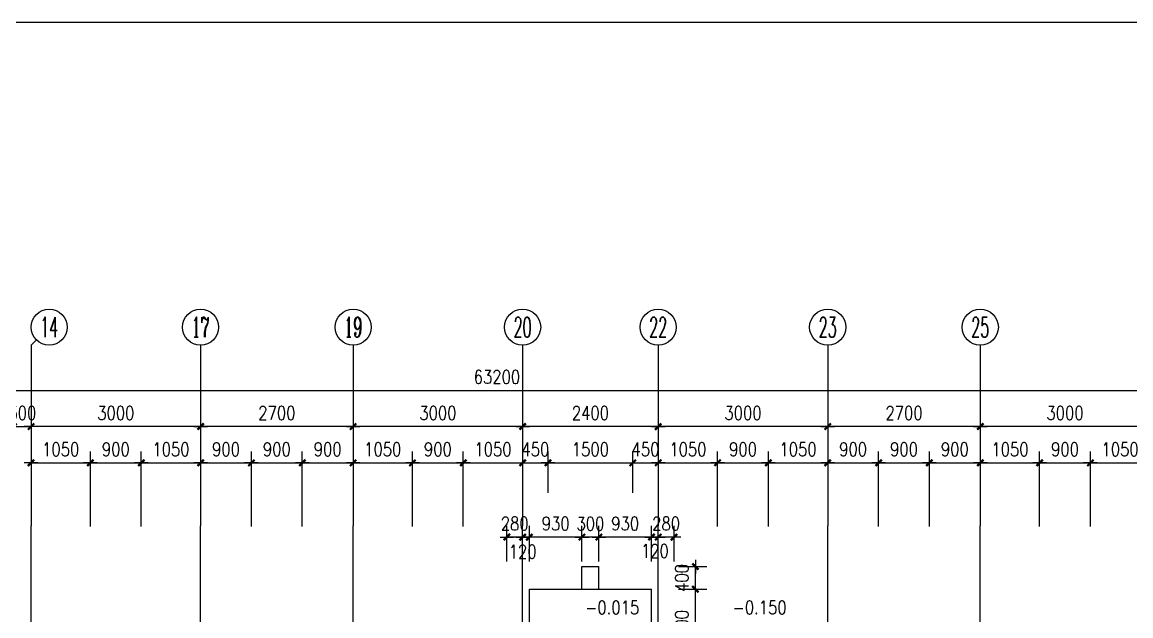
# Model space of a CAD drawing. Header units: millimetres. Extents: x -961 to 83139, y -328 to 41672.
# Drawn here: x 31585 to 51208, y 31161 to 41672 of the extents above; entities that cross this region are included whole.
import ezdxf
from ezdxf.enums import TextEntityAlignment as Align

# ---------------------------------------------------------------- set-up
doc = ezdxf.new("R2010")
doc.units = ezdxf.units.MM
doc.linetypes.add('CONTINOUS', pattern=[0])
doc.linetypes.add('DOTE', pattern=[2.42, 2, -0.2, 0.02, -0.2])
for name, color, linetype in [('AXIS', 3, 'Continuous'), ('AXIS_TEXT', 7, 'Continuous'), ('DOTE', 1, 'DOTE'), ('PUB_DIM', 3, 'Continuous'), ('WINDOW', 4, 'Continuous'), ('看线', 130, 'CONTINOUS')]:
    doc.layers.add(name, color=color, linetype=linetype)
doc.styles.add('COMPLEX', font='COMPLEX')
doc.styles.add('DIM_FONT', font='SIMPLEX.shx', dxfattribs={"width": 0.8})
doc.dimstyles.new('AXIS80', dxfattribs={"dimscale": 0.8, "dimtxt": 300, "dimasz": 1, "dimexe": 250, "dimexo": 300, "dimgap": 150, "dimtad": 1, "dimdec": 0, "dimzin": 0, "dimdsep": 46, "dimtxsty": 'DIM_FONT', "dimblk": '_DIMX', "dimcen": 0.09, "dimse1": 1, "dimse2": 1, "dimclrt": 7, "dimadec": 0, "dimazin": 0, "dimtfac": 1, "dimtdec": 0, "dimtix": 1, "dimtmove": 2, "dimatfit": 3, "dimldrblk": '_DIMX', "dimfxl": 1, "dimtolj": 1, "dimtzin": 0, "dimarcsym": 0})
doc.dimstyles.new('DIMA80', dxfattribs={"dimscale": 0.8, "dimtxt": 300, "dimasz": 1, "dimexe": 250, "dimexo": 300, "dimgap": 150, "dimtad": 1, "dimdec": 0, "dimzin": 0, "dimdsep": 46, "dimtxsty": 'DIM_FONT', "dimblk": '_DIMX', "dimcen": 0.09, "dimse1": 1, "dimclrt": 7, "dimadec": 0, "dimazin": 0, "dimtfac": 1, "dimtdec": 0, "dimtix": 1, "dimtmove": 2, "dimatfit": 3, "dimldrblk": '_DIMX', "dimfxl": 1, "dimtolj": 1, "dimtzin": 0, "dimarcsym": 0})
doc.dimstyles.new('DIMB80', dxfattribs={"dimscale": 0.8, "dimtxt": 300, "dimasz": 1, "dimexe": 250, "dimexo": 300, "dimgap": 150, "dimtad": 1, "dimdec": 0, "dimzin": 0, "dimdsep": 46, "dimtxsty": 'DIM_FONT', "dimblk": '_DIMX', "dimcen": 0.09, "dimse2": 1, "dimclrt": 7, "dimadec": 0, "dimazin": 0, "dimtfac": 1, "dimtdec": 0, "dimtix": 1, "dimtmove": 2, "dimatfit": 3, "dimldrblk": '_DIMX', "dimfxl": 1, "dimtolj": 1, "dimtzin": 0, "dimarcsym": 0})
doc.dimstyles.new('DIMN80', dxfattribs={"dimscale": 0.8, "dimtxt": 300, "dimasz": 1, "dimexe": 250, "dimexo": 300, "dimgap": 150, "dimtad": 1, "dimdec": 0, "dimzin": 0, "dimdsep": 46, "dimtxsty": 'DIM_FONT', "dimblk": '_DIMX', "dimcen": 0.09, "dimclrt": 7, "dimadec": 0, "dimazin": 0, "dimtfac": 1, "dimtdec": 0, "dimtix": 1, "dimtmove": 2, "dimatfit": 3, "dimldrblk": '_DIMX', "dimfxl": 1, "dimtolj": 1, "dimtzin": 0, "dimarcsym": 0})

# ---------------------------------------------------------------- blocks, each defined once
blk = doc.blocks.new('_DIMX')
blk.add_line((-150, 0), (150, 0))
at = {"const_width": 50}
blk.add_lwpolyline([(-70, -70), (70, 70)], dxfattribs=at)
blk = doc.blocks.new('*D525')
at = {"layer": 'Defpoints', "color": 0}
for p in [(32793, 33870), (31743, 32501), (32793, 32501)]:
    blk.add_point(p, dxfattribs=at)
at = {"layer": 'PUB_DIM', "color": 0, "lineweight": -2}
for p, q in [((32793, 32741), (32793, 34070)), ((31743, 33870), (32792, 33870))]:
    blk.add_line(p, q, dxfattribs=at)
at = {"layer": 'PUB_DIM', "color": 0, "lineweight": -2, "xscale": 0.8, "yscale": 0.8, "zscale": 0.8, "rotation": 180}
blk.add_blockref('_DIMX', (31743, 33870), dxfattribs=at)
at = {"layer": 'PUB_DIM', "color": 0, "lineweight": -2, "xscale": 0.8, "yscale": 0.8, "zscale": 0.8}
blk.add_blockref('_DIMX', (32793, 33870), dxfattribs=at)
at = {"layer": 'PUB_DIM', "color": 7, "insert": (32268, 34110), "char_height": 240, "attachment_point": 5, "style": 'DIM_FONT'}
blk.add_mtext('\\A1;1050', dxfattribs=at)
blk = doc.blocks.new('*D526')
at = {"layer": 'AXIS', "color": 0, "lineweight": -2}
blk.add_line((34742, 34512), (31743, 34512), dxfattribs=at)
at = {"layer": 'Defpoints', "color": 0}
for p in [(31743, 34512), (31743, 32752), (34743, 32752)]:
    blk.add_point(p, dxfattribs=at)
at = {"layer": 'AXIS', "color": 0, "lineweight": -2, "xscale": 0.8, "yscale": 0.8, "zscale": 0.8, "rotation": 180}
blk.add_blockref('_DIMX', (31743, 34512), dxfattribs=at)
at = {"layer": 'AXIS', "color": 0, "lineweight": -2, "xscale": 0.8, "yscale": 0.8, "zscale": 0.8}
blk.add_blockref('_DIMX', (34743, 34512), dxfattribs=at)
at = {"layer": 'AXIS', "color": 7, "insert": (33243, 34752), "char_height": 240, "attachment_point": 5, "style": 'DIM_FONT'}
blk.add_mtext('\\A1;3000', dxfattribs=at)
blk = doc.blocks.new('*D527')
at = {"layer": 'Defpoints', "color": 0}
for p in [(71593, 35152), (8383, 33230), (71593, 33230)]:
    blk.add_point(p, dxfattribs=at)
at = {"layer": 'PUB_DIM', "color": 0, "lineweight": -2}
for p, q in [((8383, 33470), (8383, 35352)), ((71593, 33470), (71593, 35352)), ((8383, 35152), (71592, 35152))]:
    blk.add_line(p, q, dxfattribs=at)
at = {"layer": 'PUB_DIM', "color": 0, "lineweight": -2, "xscale": 0.8, "yscale": 0.8, "zscale": 0.8, "rotation": 180}
blk.add_blockref('_DIMX', (8383, 35152), dxfattribs=at)
at = {"layer": 'PUB_DIM', "color": 0, "lineweight": -2, "xscale": 0.8, "yscale": 0.8, "zscale": 0.8}
blk.add_blockref('_DIMX', (71593, 35152), dxfattribs=at)
at = {"layer": 'PUB_DIM', "color": 7, "insert": (39988, 35392), "char_height": 240, "attachment_point": 5, "style": 'DIM_FONT'}
blk.add_mtext('\\A1;63200', dxfattribs=at)
blk = doc.blocks.new('*D528')
at = {"layer": 'Defpoints', "color": 0}
for p in [(31743, 34512), (31433, 32313), (31743, 32313)]:
    blk.add_point(p, dxfattribs=at)
at = {"layer": 'PUB_DIM', "color": 0, "lineweight": -2}
for p, q in [((31432, 34512), (31431, 34512)), ((31433, 34512), (31743, 34512)), ((31743, 34512), (31744, 34512))]:
    blk.add_line(p, q, dxfattribs=at)
at = {"layer": 'PUB_DIM', "color": 0, "lineweight": -2, "xscale": 0.8, "yscale": 0.8, "zscale": 0.8}
blk.add_blockref('_DIMX', (31433, 34512), dxfattribs=at)
at = {"layer": 'PUB_DIM', "color": 0, "lineweight": -2, "xscale": 0.8, "yscale": 0.8, "zscale": 0.8, "rotation": 180}
blk.add_blockref('_DIMX', (31743, 34512), dxfattribs=at)
at = {"layer": 'PUB_DIM', "color": 7, "insert": (31588, 34752), "char_height": 240, "attachment_point": 5, "style": 'DIM_FONT'}
blk.add_mtext('\\A1;300', dxfattribs=at)
blk = doc.blocks.new('*D573')
at = {"layer": 'AXIS', "color": 0, "lineweight": -2}
blk.add_line((45842, 34512), (42843, 34512), dxfattribs=at)
at = {"layer": 'Defpoints', "color": 0}
for p in [(42843, 34512), (42843, 32752), (45843, 32752)]:
    blk.add_point(p, dxfattribs=at)
at = {"layer": 'AXIS', "color": 0, "lineweight": -2, "xscale": 0.8, "yscale": 0.8, "zscale": 0.8, "rotation": 180}
blk.add_blockref('_DIMX', (42843, 34512), dxfattribs=at)
at = {"layer": 'AXIS', "color": 0, "lineweight": -2, "xscale": 0.8, "yscale": 0.8, "zscale": 0.8}
blk.add_blockref('_DIMX', (45843, 34512), dxfattribs=at)
at = {"layer": 'AXIS', "color": 7, "insert": (44343, 34752), "char_height": 240, "attachment_point": 5, "style": 'DIM_FONT'}
blk.add_mtext('\\A1;3000', dxfattribs=at)
blk = doc.blocks.new('*D574')
at = {"layer": 'Defpoints', "color": 0}
for p in [(43893, 33870), (42843, 32501), (43893, 32501)]:
    blk.add_point(p, dxfattribs=at)
at = {"layer": 'PUB_DIM', "color": 0, "lineweight": -2}
for p, q in [((43893, 32741), (43893, 34070)), ((42843, 33870), (43892, 33870))]:
    blk.add_line(p, q, dxfattribs=at)
at = {"layer": 'PUB_DIM', "color": 0, "lineweight": -2, "xscale": 0.8, "yscale": 0.8, "zscale": 0.8, "rotation": 180}
blk.add_blockref('_DIMX', (42843, 33870), dxfattribs=at)
at = {"layer": 'PUB_DIM', "color": 0, "lineweight": -2, "xscale": 0.8, "yscale": 0.8, "zscale": 0.8}
blk.add_blockref('_DIMX', (43893, 33870), dxfattribs=at)
at = {"layer": 'PUB_DIM', "color": 7, "insert": (43368, 34110), "char_height": 240, "attachment_point": 5, "style": 'DIM_FONT'}
blk.add_mtext('\\A1;1050', dxfattribs=at)
blk = doc.blocks.new('*D575')
at = {"layer": 'AXIS', "color": 0, "lineweight": -2}
blk.add_line((40442, 34512), (37443, 34512), dxfattribs=at)
at = {"layer": 'Defpoints', "color": 0}
for p in [(37443, 34512), (37443, 32752), (40443, 32752)]:
    blk.add_point(p, dxfattribs=at)
at = {"layer": 'AXIS', "color": 0, "lineweight": -2, "xscale": 0.8, "yscale": 0.8, "zscale": 0.8, "rotation": 180}
blk.add_blockref('_DIMX', (37443, 34512), dxfattribs=at)
at = {"layer": 'AXIS', "color": 0, "lineweight": -2, "xscale": 0.8, "yscale": 0.8, "zscale": 0.8}
blk.add_blockref('_DIMX', (40443, 34512), dxfattribs=at)
at = {"layer": 'AXIS', "color": 7, "insert": (38943, 34752), "char_height": 240, "attachment_point": 5, "style": 'DIM_FONT'}
blk.add_mtext('\\A1;3000', dxfattribs=at)
blk = doc.blocks.new('_AXISO')
blk.add_circle((0, 0), 0.5)
at = {"layer": 'AXIS_TEXT', "style": 'COMPLEX', "width": 1.041667}
blk.add_attdef('A', text='', height=0.56, dxfattribs=at).set_placement((-0.25, -0.28), (0.25, -0.28), align=Align.FIT)
blk = doc.blocks.new('*D576')
at = {"layer": 'Defpoints', "color": 0}
for p in [(38493, 33870), (37443, 32501), (38493, 32501)]:
    blk.add_point(p, dxfattribs=at)
at = {"layer": 'PUB_DIM', "color": 0, "lineweight": -2}
for p, q in [((38493, 32741), (38493, 34070)), ((37443, 33870), (38492, 33870))]:
    blk.add_line(p, q, dxfattribs=at)
at = {"layer": 'PUB_DIM', "color": 0, "lineweight": -2, "xscale": 0.8, "yscale": 0.8, "zscale": 0.8, "rotation": 180}
blk.add_blockref('_DIMX', (37443, 33870), dxfattribs=at)
at = {"layer": 'PUB_DIM', "color": 0, "lineweight": -2, "xscale": 0.8, "yscale": 0.8, "zscale": 0.8}
blk.add_blockref('_DIMX', (38493, 33870), dxfattribs=at)
at = {"layer": 'PUB_DIM', "color": 7, "insert": (37968, 34110), "char_height": 240, "attachment_point": 5, "style": 'DIM_FONT'}
blk.add_mtext('\\A1;1050', dxfattribs=at)
blk = doc.blocks.new('*D577')
at = {"layer": 'AXIS', "color": 0, "lineweight": -2}
blk.add_line((37442, 34512), (34743, 34512), dxfattribs=at)
at = {"layer": 'Defpoints', "color": 0}
for p in [(34743, 34512), (34743, 32752), (37443, 32752)]:
    blk.add_point(p, dxfattribs=at)
at = {"layer": 'AXIS', "color": 0, "lineweight": -2, "xscale": 0.8, "yscale": 0.8, "zscale": 0.8, "rotation": 180}
blk.add_blockref('_DIMX', (34743, 34512), dxfattribs=at)
at = {"layer": 'AXIS', "color": 0, "lineweight": -2, "xscale": 0.8, "yscale": 0.8, "zscale": 0.8}
blk.add_blockref('_DIMX', (37443, 34512), dxfattribs=at)
at = {"layer": 'AXIS', "color": 7, "insert": (36093, 34752), "char_height": 240, "attachment_point": 5, "style": 'DIM_FONT'}
blk.add_mtext('\\A1;2700', dxfattribs=at)
blk = doc.blocks.new('_AXISO2')
blk.add_line((0.354, 0.146), (0.5, 0))
blk.add_circle((0, 0.5), 0.5)
at = {"layer": 'AXIS_TEXT', "style": 'COMPLEX', "width": 1.041667}
blk.add_attdef('A', text='', height=0.56, dxfattribs=at).set_placement((-0.25, 0.22), (0.25, 0.22), align=Align.FIT)
blk = doc.blocks.new('*D578')
at = {"layer": 'Defpoints', "color": 0}
for p in [(37443, 33870), (36543, 32501), (37443, 32501)]:
    blk.add_point(p, dxfattribs=at)
at = {"layer": 'PUB_DIM', "color": 0, "lineweight": -2}
for p, q in [((36543, 32741), (36543, 34070)), ((36543, 33870), (37442, 33870))]:
    blk.add_line(p, q, dxfattribs=at)
at = {"layer": 'PUB_DIM', "color": 0, "lineweight": -2, "xscale": 0.8, "yscale": 0.8, "zscale": 0.8, "rotation": 180}
blk.add_blockref('_DIMX', (36543, 33870), dxfattribs=at)
at = {"layer": 'PUB_DIM', "color": 0, "lineweight": -2, "xscale": 0.8, "yscale": 0.8, "zscale": 0.8}
blk.add_blockref('_DIMX', (37443, 33870), dxfattribs=at)
at = {"layer": 'PUB_DIM', "color": 7, "insert": (36993, 34110), "char_height": 240, "attachment_point": 5, "style": 'DIM_FONT'}
blk.add_mtext('\\A1;900', dxfattribs=at)
blk = doc.blocks.new('*D579')
at = {"layer": 'Defpoints', "color": 0}
for p in [(35643, 33870), (34743, 32501), (35643, 32501)]:
    blk.add_point(p, dxfattribs=at)
at = {"layer": 'PUB_DIM', "color": 0, "lineweight": -2}
for p, q in [((35643, 32741), (35643, 34070)), ((34743, 33870), (35642, 33870))]:
    blk.add_line(p, q, dxfattribs=at)
at = {"layer": 'PUB_DIM', "color": 0, "lineweight": -2, "xscale": 0.8, "yscale": 0.8, "zscale": 0.8, "rotation": 180}
blk.add_blockref('_DIMX', (34743, 33870), dxfattribs=at)
at = {"layer": 'PUB_DIM', "color": 0, "lineweight": -2, "xscale": 0.8, "yscale": 0.8, "zscale": 0.8}
blk.add_blockref('_DIMX', (35643, 33870), dxfattribs=at)
at = {"layer": 'PUB_DIM', "color": 7, "insert": (35193, 34110), "char_height": 240, "attachment_point": 5, "style": 'DIM_FONT'}
blk.add_mtext('\\A1;900', dxfattribs=at)
blk = doc.blocks.new('*D580')
at = {"layer": 'Defpoints', "color": 0}
for p in [(36543, 33870), (35643, 32501), (36543, 32501)]:
    blk.add_point(p, dxfattribs=at)
at = {"layer": 'PUB_DIM', "color": 0, "lineweight": -2}
for p, q in [((35643, 32741), (35643, 34070)), ((36543, 32741), (36543, 34070)), ((35643, 33870), (36542, 33870))]:
    blk.add_line(p, q, dxfattribs=at)
at = {"layer": 'PUB_DIM', "color": 0, "lineweight": -2, "xscale": 0.8, "yscale": 0.8, "zscale": 0.8, "rotation": 180}
blk.add_blockref('_DIMX', (35643, 33870), dxfattribs=at)
at = {"layer": 'PUB_DIM', "color": 0, "lineweight": -2, "xscale": 0.8, "yscale": 0.8, "zscale": 0.8}
blk.add_blockref('_DIMX', (36543, 33870), dxfattribs=at)
at = {"layer": 'PUB_DIM', "color": 7, "insert": (36093, 34110), "char_height": 240, "attachment_point": 5, "style": 'DIM_FONT'}
blk.add_mtext('\\A1;900', dxfattribs=at)
blk = doc.blocks.new('*D581')
at = {"layer": 'Defpoints', "color": 0}
for p in [(33693, 33870), (32793, 32501), (33693, 32501)]:
    blk.add_point(p, dxfattribs=at)
at = {"layer": 'PUB_DIM', "color": 0, "lineweight": -2}
for p, q in [((32793, 32741), (32793, 34070)), ((33693, 32741), (33693, 34070)), ((32793, 33870), (33692, 33870))]:
    blk.add_line(p, q, dxfattribs=at)
at = {"layer": 'PUB_DIM', "color": 0, "lineweight": -2, "xscale": 0.8, "yscale": 0.8, "zscale": 0.8, "rotation": 180}
blk.add_blockref('_DIMX', (32793, 33870), dxfattribs=at)
at = {"layer": 'PUB_DIM', "color": 0, "lineweight": -2, "xscale": 0.8, "yscale": 0.8, "zscale": 0.8}
blk.add_blockref('_DIMX', (33693, 33870), dxfattribs=at)
at = {"layer": 'PUB_DIM', "color": 7, "insert": (33243, 34110), "char_height": 240, "attachment_point": 5, "style": 'DIM_FONT'}
blk.add_mtext('\\A1;900', dxfattribs=at)
blk = doc.blocks.new('*D582')
at = {"layer": 'Defpoints', "color": 0}
for p in [(34743, 33870), (33693, 32501), (34743, 32501)]:
    blk.add_point(p, dxfattribs=at)
at = {"layer": 'PUB_DIM', "color": 0, "lineweight": -2}
for p, q in [((33693, 32741), (33693, 34070)), ((33693, 33870), (34742, 33870))]:
    blk.add_line(p, q, dxfattribs=at)
at = {"layer": 'PUB_DIM', "color": 0, "lineweight": -2, "xscale": 0.8, "yscale": 0.8, "zscale": 0.8, "rotation": 180}
blk.add_blockref('_DIMX', (33693, 33870), dxfattribs=at)
at = {"layer": 'PUB_DIM', "color": 0, "lineweight": -2, "xscale": 0.8, "yscale": 0.8, "zscale": 0.8}
blk.add_blockref('_DIMX', (34743, 33870), dxfattribs=at)
at = {"layer": 'PUB_DIM', "color": 7, "insert": (34218, 34110), "char_height": 240, "attachment_point": 5, "style": 'DIM_FONT'}
blk.add_mtext('\\A1;1050', dxfattribs=at)
blk = doc.blocks.new('*D583')
at = {"layer": 'Defpoints', "color": 0}
for p in [(42843, 33870), (42393, 33097), (42843, 33097)]:
    blk.add_point(p, dxfattribs=at)
at = {"layer": 'PUB_DIM', "color": 0, "lineweight": -2}
for p, q in [((42393, 33337), (42393, 34070)), ((42392, 33870), (42391, 33870)), ((42393, 33870), (42843, 33870)), ((42843, 33870), (42844, 33870))]:
    blk.add_line(p, q, dxfattribs=at)
at = {"layer": 'PUB_DIM', "color": 0, "lineweight": -2, "xscale": 0.8, "yscale": 0.8, "zscale": 0.8}
blk.add_blockref('_DIMX', (42393, 33870), dxfattribs=at)
at = {"layer": 'PUB_DIM', "color": 0, "lineweight": -2, "xscale": 0.8, "yscale": 0.8, "zscale": 0.8, "rotation": 180}
blk.add_blockref('_DIMX', (42843, 33870), dxfattribs=at)
at = {"layer": 'PUB_DIM', "color": 7, "insert": (42618, 34110), "char_height": 240, "attachment_point": 5, "style": 'DIM_FONT'}
blk.add_mtext('\\A1;450', dxfattribs=at)
blk = doc.blocks.new('*D584')
at = {"layer": 'Defpoints', "color": 0}
for p in [(42393, 33870), (40893, 33097), (42393, 33097)]:
    blk.add_point(p, dxfattribs=at)
at = {"layer": 'PUB_DIM', "color": 0, "lineweight": -2}
for p, q in [((40893, 33337), (40893, 34070)), ((42393, 33337), (42393, 34070)), ((40893, 33870), (42392, 33870))]:
    blk.add_line(p, q, dxfattribs=at)
at = {"layer": 'PUB_DIM', "color": 0, "lineweight": -2, "xscale": 0.8, "yscale": 0.8, "zscale": 0.8, "rotation": 180}
blk.add_blockref('_DIMX', (40893, 33870), dxfattribs=at)
at = {"layer": 'PUB_DIM', "color": 0, "lineweight": -2, "xscale": 0.8, "yscale": 0.8, "zscale": 0.8}
blk.add_blockref('_DIMX', (42393, 33870), dxfattribs=at)
at = {"layer": 'PUB_DIM', "color": 7, "insert": (41643, 34110), "char_height": 240, "attachment_point": 5, "style": 'DIM_FONT'}
blk.add_mtext('\\A1;1500', dxfattribs=at)
blk = doc.blocks.new('*D585')
at = {"layer": 'AXIS', "color": 0, "lineweight": -2}
blk.add_line((42842, 34512), (40443, 34512), dxfattribs=at)
at = {"layer": 'Defpoints', "color": 0}
for p in [(40443, 34512), (40443, 32752), (42843, 32752)]:
    blk.add_point(p, dxfattribs=at)
at = {"layer": 'AXIS', "color": 0, "lineweight": -2, "xscale": 0.8, "yscale": 0.8, "zscale": 0.8, "rotation": 180}
blk.add_blockref('_DIMX', (40443, 34512), dxfattribs=at)
at = {"layer": 'AXIS', "color": 0, "lineweight": -2, "xscale": 0.8, "yscale": 0.8, "zscale": 0.8}
blk.add_blockref('_DIMX', (42843, 34512), dxfattribs=at)
at = {"layer": 'AXIS', "color": 7, "insert": (41643, 34752), "char_height": 240, "attachment_point": 5, "style": 'DIM_FONT'}
blk.add_mtext('\\A1;2400', dxfattribs=at)
blk = doc.blocks.new('*D586')
at = {"layer": 'Defpoints', "color": 0}
for p in [(40893, 33870), (40443, 33097), (40893, 33097)]:
    blk.add_point(p, dxfattribs=at)
at = {"layer": 'PUB_DIM', "color": 0, "lineweight": -2}
for p, q in [((40893, 33337), (40893, 34070)), ((40442, 33870), (40441, 33870)), ((40443, 33870), (40893, 33870)), ((40893, 33870), (40894, 33870))]:
    blk.add_line(p, q, dxfattribs=at)
at = {"layer": 'PUB_DIM', "color": 0, "lineweight": -2, "xscale": 0.8, "yscale": 0.8, "zscale": 0.8}
blk.add_blockref('_DIMX', (40443, 33870), dxfattribs=at)
at = {"layer": 'PUB_DIM', "color": 0, "lineweight": -2, "xscale": 0.8, "yscale": 0.8, "zscale": 0.8, "rotation": 180}
blk.add_blockref('_DIMX', (40893, 33870), dxfattribs=at)
at = {"layer": 'PUB_DIM', "color": 7, "insert": (40668, 34110), "char_height": 240, "attachment_point": 5, "style": 'DIM_FONT'}
blk.add_mtext('\\A1;450', dxfattribs=at)
blk = doc.blocks.new('*D587')
at = {"layer": 'Defpoints', "color": 0}
for p in [(39393, 33870), (38493, 32501), (39393, 32501)]:
    blk.add_point(p, dxfattribs=at)
at = {"layer": 'PUB_DIM', "color": 0, "lineweight": -2}
for p, q in [((38493, 32741), (38493, 34070)), ((39393, 32741), (39393, 34070)), ((38493, 33870), (39392, 33870))]:
    blk.add_line(p, q, dxfattribs=at)
at = {"layer": 'PUB_DIM', "color": 0, "lineweight": -2, "xscale": 0.8, "yscale": 0.8, "zscale": 0.8, "rotation": 180}
blk.add_blockref('_DIMX', (38493, 33870), dxfattribs=at)
at = {"layer": 'PUB_DIM', "color": 0, "lineweight": -2, "xscale": 0.8, "yscale": 0.8, "zscale": 0.8}
blk.add_blockref('_DIMX', (39393, 33870), dxfattribs=at)
at = {"layer": 'PUB_DIM', "color": 7, "insert": (38943, 34110), "char_height": 240, "attachment_point": 5, "style": 'DIM_FONT'}
blk.add_mtext('\\A1;900', dxfattribs=at)
blk = doc.blocks.new('*D588')
at = {"layer": 'Defpoints', "color": 0}
for p in [(40443, 33870), (39393, 32501), (40443, 32501)]:
    blk.add_point(p, dxfattribs=at)
at = {"layer": 'PUB_DIM', "color": 0, "lineweight": -2}
for p, q in [((39393, 32741), (39393, 34070)), ((39393, 33870), (40442, 33870))]:
    blk.add_line(p, q, dxfattribs=at)
at = {"layer": 'PUB_DIM', "color": 0, "lineweight": -2, "xscale": 0.8, "yscale": 0.8, "zscale": 0.8, "rotation": 180}
blk.add_blockref('_DIMX', (39393, 33870), dxfattribs=at)
at = {"layer": 'PUB_DIM', "color": 0, "lineweight": -2, "xscale": 0.8, "yscale": 0.8, "zscale": 0.8}
blk.add_blockref('_DIMX', (40443, 33870), dxfattribs=at)
at = {"layer": 'PUB_DIM', "color": 7, "insert": (39918, 34110), "char_height": 240, "attachment_point": 5, "style": 'DIM_FONT'}
blk.add_mtext('\\A1;1050', dxfattribs=at)
blk = doc.blocks.new('*D589')
at = {"layer": 'AXIS', "color": 0, "lineweight": -2}
blk.add_line((51542, 34512), (48543, 34512), dxfattribs=at)
at = {"layer": 'Defpoints', "color": 0}
for p in [(48543, 34512), (48543, 32752), (51543, 32752)]:
    blk.add_point(p, dxfattribs=at)
at = {"layer": 'AXIS', "color": 0, "lineweight": -2, "xscale": 0.8, "yscale": 0.8, "zscale": 0.8, "rotation": 180}
blk.add_blockref('_DIMX', (48543, 34512), dxfattribs=at)
at = {"layer": 'AXIS', "color": 0, "lineweight": -2, "xscale": 0.8, "yscale": 0.8, "zscale": 0.8}
blk.add_blockref('_DIMX', (51543, 34512), dxfattribs=at)
at = {"layer": 'AXIS', "color": 7, "insert": (50043, 34752), "char_height": 240, "attachment_point": 5, "style": 'DIM_FONT'}
blk.add_mtext('\\A1;3000', dxfattribs=at)
blk = doc.blocks.new('*D590')
at = {"layer": 'Defpoints', "color": 0}
for p in [(50493, 33870), (49593, 32501), (50493, 32501)]:
    blk.add_point(p, dxfattribs=at)
at = {"layer": 'PUB_DIM', "color": 0, "lineweight": -2}
for p, q in [((49593, 32741), (49593, 34070)), ((50493, 32741), (50493, 34070)), ((49593, 33870), (50492, 33870))]:
    blk.add_line(p, q, dxfattribs=at)
at = {"layer": 'PUB_DIM', "color": 0, "lineweight": -2, "xscale": 0.8, "yscale": 0.8, "zscale": 0.8, "rotation": 180}
blk.add_blockref('_DIMX', (49593, 33870), dxfattribs=at)
at = {"layer": 'PUB_DIM', "color": 0, "lineweight": -2, "xscale": 0.8, "yscale": 0.8, "zscale": 0.8}
blk.add_blockref('_DIMX', (50493, 33870), dxfattribs=at)
at = {"layer": 'PUB_DIM', "color": 7, "insert": (50043, 34110), "char_height": 240, "attachment_point": 5, "style": 'DIM_FONT'}
blk.add_mtext('\\A1;900', dxfattribs=at)
blk = doc.blocks.new('*D591')
at = {"layer": 'Defpoints', "color": 0}
for p in [(49593, 33870), (48543, 32501), (49593, 32501)]:
    blk.add_point(p, dxfattribs=at)
at = {"layer": 'PUB_DIM', "color": 0, "lineweight": -2}
for p, q in [((49593, 32741), (49593, 34070)), ((48543, 33870), (49592, 33870))]:
    blk.add_line(p, q, dxfattribs=at)
at = {"layer": 'PUB_DIM', "color": 0, "lineweight": -2, "xscale": 0.8, "yscale": 0.8, "zscale": 0.8, "rotation": 180}
blk.add_blockref('_DIMX', (48543, 33870), dxfattribs=at)
at = {"layer": 'PUB_DIM', "color": 0, "lineweight": -2, "xscale": 0.8, "yscale": 0.8, "zscale": 0.8}
blk.add_blockref('_DIMX', (49593, 33870), dxfattribs=at)
at = {"layer": 'PUB_DIM', "color": 7, "insert": (49068, 34110), "char_height": 240, "attachment_point": 5, "style": 'DIM_FONT'}
blk.add_mtext('\\A1;1050', dxfattribs=at)
blk = doc.blocks.new('*D592')
at = {"layer": 'AXIS', "color": 0, "lineweight": -2}
blk.add_line((48542, 34512), (45843, 34512), dxfattribs=at)
at = {"layer": 'Defpoints', "color": 0}
for p in [(45843, 34512), (45843, 32752), (48543, 32752)]:
    blk.add_point(p, dxfattribs=at)
at = {"layer": 'AXIS', "color": 0, "lineweight": -2, "xscale": 0.8, "yscale": 0.8, "zscale": 0.8, "rotation": 180}
blk.add_blockref('_DIMX', (45843, 34512), dxfattribs=at)
at = {"layer": 'AXIS', "color": 0, "lineweight": -2, "xscale": 0.8, "yscale": 0.8, "zscale": 0.8}
blk.add_blockref('_DIMX', (48543, 34512), dxfattribs=at)
at = {"layer": 'AXIS', "color": 7, "insert": (47193, 34752), "char_height": 240, "attachment_point": 5, "style": 'DIM_FONT'}
blk.add_mtext('\\A1;2700', dxfattribs=at)
blk = doc.blocks.new('*D593')
at = {"layer": 'Defpoints', "color": 0}
for p in [(48543, 33870), (47643, 32501), (48543, 32501)]:
    blk.add_point(p, dxfattribs=at)
at = {"layer": 'PUB_DIM', "color": 0, "lineweight": -2}
for p, q in [((47643, 32741), (47643, 34070)), ((47643, 33870), (48542, 33870))]:
    blk.add_line(p, q, dxfattribs=at)
at = {"layer": 'PUB_DIM', "color": 0, "lineweight": -2, "xscale": 0.8, "yscale": 0.8, "zscale": 0.8, "rotation": 180}
blk.add_blockref('_DIMX', (47643, 33870), dxfattribs=at)
at = {"layer": 'PUB_DIM', "color": 0, "lineweight": -2, "xscale": 0.8, "yscale": 0.8, "zscale": 0.8}
blk.add_blockref('_DIMX', (48543, 33870), dxfattribs=at)
at = {"layer": 'PUB_DIM', "color": 7, "insert": (48093, 34110), "char_height": 240, "attachment_point": 5, "style": 'DIM_FONT'}
blk.add_mtext('\\A1;900', dxfattribs=at)
blk = doc.blocks.new('*D594')
at = {"layer": 'Defpoints', "color": 0}
for p in [(46743, 33870), (45843, 32501), (46743, 32501)]:
    blk.add_point(p, dxfattribs=at)
at = {"layer": 'PUB_DIM', "color": 0, "lineweight": -2}
for p, q in [((46743, 32741), (46743, 34070)), ((45843, 33870), (46742, 33870))]:
    blk.add_line(p, q, dxfattribs=at)
at = {"layer": 'PUB_DIM', "color": 0, "lineweight": -2, "xscale": 0.8, "yscale": 0.8, "zscale": 0.8, "rotation": 180}
blk.add_blockref('_DIMX', (45843, 33870), dxfattribs=at)
at = {"layer": 'PUB_DIM', "color": 0, "lineweight": -2, "xscale": 0.8, "yscale": 0.8, "zscale": 0.8}
blk.add_blockref('_DIMX', (46743, 33870), dxfattribs=at)
at = {"layer": 'PUB_DIM', "color": 7, "insert": (46293, 34110), "char_height": 240, "attachment_point": 5, "style": 'DIM_FONT'}
blk.add_mtext('\\A1;900', dxfattribs=at)
blk = doc.blocks.new('*D595')
at = {"layer": 'Defpoints', "color": 0}
for p in [(45843, 33870), (44793, 32501), (45843, 32501)]:
    blk.add_point(p, dxfattribs=at)
at = {"layer": 'PUB_DIM', "color": 0, "lineweight": -2}
for p, q in [((44793, 32741), (44793, 34070)), ((44793, 33870), (45842, 33870))]:
    blk.add_line(p, q, dxfattribs=at)
at = {"layer": 'PUB_DIM', "color": 0, "lineweight": -2, "xscale": 0.8, "yscale": 0.8, "zscale": 0.8, "rotation": 180}
blk.add_blockref('_DIMX', (44793, 33870), dxfattribs=at)
at = {"layer": 'PUB_DIM', "color": 0, "lineweight": -2, "xscale": 0.8, "yscale": 0.8, "zscale": 0.8}
blk.add_blockref('_DIMX', (45843, 33870), dxfattribs=at)
at = {"layer": 'PUB_DIM', "color": 7, "insert": (45318, 34110), "char_height": 240, "attachment_point": 5, "style": 'DIM_FONT'}
blk.add_mtext('\\A1;1050', dxfattribs=at)
blk = doc.blocks.new('*D596')
at = {"layer": 'Defpoints', "color": 0}
for p in [(44793, 33870), (43893, 32501), (44793, 32501)]:
    blk.add_point(p, dxfattribs=at)
at = {"layer": 'PUB_DIM', "color": 0, "lineweight": -2}
for p, q in [((43893, 32741), (43893, 34070)), ((44793, 32741), (44793, 34070)), ((43893, 33870), (44792, 33870))]:
    blk.add_line(p, q, dxfattribs=at)
at = {"layer": 'PUB_DIM', "color": 0, "lineweight": -2, "xscale": 0.8, "yscale": 0.8, "zscale": 0.8, "rotation": 180}
blk.add_blockref('_DIMX', (43893, 33870), dxfattribs=at)
at = {"layer": 'PUB_DIM', "color": 0, "lineweight": -2, "xscale": 0.8, "yscale": 0.8, "zscale": 0.8}
blk.add_blockref('_DIMX', (44793, 33870), dxfattribs=at)
at = {"layer": 'PUB_DIM', "color": 7, "insert": (44343, 34110), "char_height": 240, "attachment_point": 5, "style": 'DIM_FONT'}
blk.add_mtext('\\A1;900', dxfattribs=at)
blk = doc.blocks.new('*D597')
at = {"layer": 'Defpoints', "color": 0}
for p in [(47643, 33870), (46743, 32501), (47643, 32501)]:
    blk.add_point(p, dxfattribs=at)
at = {"layer": 'PUB_DIM', "color": 0, "lineweight": -2}
for p, q in [((46743, 32741), (46743, 34070)), ((47643, 32741), (47643, 34070)), ((46743, 33870), (47642, 33870))]:
    blk.add_line(p, q, dxfattribs=at)
at = {"layer": 'PUB_DIM', "color": 0, "lineweight": -2, "xscale": 0.8, "yscale": 0.8, "zscale": 0.8, "rotation": 180}
blk.add_blockref('_DIMX', (46743, 33870), dxfattribs=at)
at = {"layer": 'PUB_DIM', "color": 0, "lineweight": -2, "xscale": 0.8, "yscale": 0.8, "zscale": 0.8}
blk.add_blockref('_DIMX', (47643, 33870), dxfattribs=at)
at = {"layer": 'PUB_DIM', "color": 7, "insert": (47193, 34110), "char_height": 240, "attachment_point": 5, "style": 'DIM_FONT'}
blk.add_mtext('\\A1;900', dxfattribs=at)
blk = doc.blocks.new('*D602')
at = {"layer": 'Defpoints', "color": 0}
for p in [(51543, 33870), (50493, 32501), (51543, 32501)]:
    blk.add_point(p, dxfattribs=at)
at = {"layer": 'PUB_DIM', "color": 0, "lineweight": -2}
for p, q in [((50493, 32741), (50493, 34070)), ((50493, 33870), (51542, 33870))]:
    blk.add_line(p, q, dxfattribs=at)
at = {"layer": 'PUB_DIM', "color": 0, "lineweight": -2, "xscale": 0.8, "yscale": 0.8, "zscale": 0.8, "rotation": 180}
blk.add_blockref('_DIMX', (50493, 33870), dxfattribs=at)
at = {"layer": 'PUB_DIM', "color": 0, "lineweight": -2, "xscale": 0.8, "yscale": 0.8, "zscale": 0.8}
blk.add_blockref('_DIMX', (51543, 33870), dxfattribs=at)
at = {"layer": 'PUB_DIM', "color": 7, "insert": (51018, 34110), "char_height": 240, "attachment_point": 5, "style": 'DIM_FONT'}
blk.add_mtext('\\A1;1050', dxfattribs=at)
blk = doc.blocks.new('*D799')
at = {"layer": 'Defpoints', "color": 0}
for p in [(40563, 32555), (40563, 31883), (41493, 31883)]:
    blk.add_point(p, dxfattribs=at)
at = {"layer": 'PUB_DIM', "color": 0, "lineweight": -2}
for p, q in [((40563, 32123), (40563, 32755)), ((41493, 32123), (41493, 32755)), ((41492, 32555), (40564, 32555))]:
    blk.add_line(p, q, dxfattribs=at)
at = {"layer": 'PUB_DIM', "color": 0, "lineweight": -2, "xscale": 0.8, "yscale": 0.8, "zscale": 0.8, "rotation": 180}
blk.add_blockref('_DIMX', (40563, 32555), dxfattribs=at)
at = {"layer": 'PUB_DIM', "color": 0, "lineweight": -2, "xscale": 0.8, "yscale": 0.8, "zscale": 0.8}
blk.add_blockref('_DIMX', (41493, 32555), dxfattribs=at)
at = {"layer": 'PUB_DIM', "color": 7, "insert": (41028, 32795), "char_height": 240, "attachment_point": 5, "style": 'DIM_FONT'}
blk.add_mtext('\\A1;930', dxfattribs=at)
blk = doc.blocks.new('*D800')
at = {"layer": 'Defpoints', "color": 0}
for p in [(41493, 32555), (41493, 31883), (41793, 31883)]:
    blk.add_point(p, dxfattribs=at)
at = {"layer": 'PUB_DIM', "color": 0, "lineweight": -2}
for p, q in [((41493, 32123), (41493, 32755)), ((41793, 32123), (41793, 32755)), ((41792, 32555), (41494, 32555))]:
    blk.add_line(p, q, dxfattribs=at)
at = {"layer": 'PUB_DIM', "color": 0, "lineweight": -2, "xscale": 0.8, "yscale": 0.8, "zscale": 0.8, "rotation": 180}
blk.add_blockref('_DIMX', (41493, 32555), dxfattribs=at)
at = {"layer": 'PUB_DIM', "color": 0, "lineweight": -2, "xscale": 0.8, "yscale": 0.8, "zscale": 0.8}
blk.add_blockref('_DIMX', (41793, 32555), dxfattribs=at)
at = {"layer": 'PUB_DIM', "color": 7, "insert": (41643, 32791), "char_height": 240, "attachment_point": 5, "style": 'DIM_FONT'}
blk.add_mtext('\\A1;300', dxfattribs=at)
blk = doc.blocks.new('*D801')
at = {"layer": 'Defpoints', "color": 0}
for p in [(40443, 32555), (40443, 31883), (40563, 31883)]:
    blk.add_point(p, dxfattribs=at)
at = {"layer": 'PUB_DIM', "color": 0, "lineweight": -2}
for p, q in [((40563, 32123), (40563, 32755)), ((40442, 32555), (40441, 32555)), ((40563, 32555), (40443, 32555)), ((40564, 32555), (40564, 32555))]:
    blk.add_line(p, q, dxfattribs=at)
at = {"layer": 'PUB_DIM', "color": 0, "lineweight": -2, "xscale": 0.8, "yscale": 0.8, "zscale": 0.8}
blk.add_blockref('_DIMX', (40443, 32555), dxfattribs=at)
at = {"layer": 'PUB_DIM', "color": 0, "lineweight": -2, "xscale": 0.8, "yscale": 0.8, "zscale": 0.8, "rotation": 180}
blk.add_blockref('_DIMX', (40563, 32555), dxfattribs=at)
at = {"layer": 'PUB_DIM', "color": 7, "insert": (40443, 32299), "char_height": 240, "attachment_point": 5, "style": 'DIM_FONT'}
blk.add_mtext('\\A1;120', dxfattribs=at)
blk = doc.blocks.new('*D802')
at = {"layer": 'Defpoints', "color": 0}
for p in [(40163, 32555), (40163, 31883), (40443, 31883)]:
    blk.add_point(p, dxfattribs=at)
at = {"layer": 'PUB_DIM', "color": 0, "lineweight": -2}
for p, q in [((40163, 32123), (40163, 32755)), ((40162, 32555), (40161, 32555)), ((40443, 32555), (40163, 32555)), ((40444, 32555), (40444, 32555))]:
    blk.add_line(p, q, dxfattribs=at)
at = {"layer": 'PUB_DIM', "color": 0, "lineweight": -2, "xscale": 0.8, "yscale": 0.8, "zscale": 0.8}
blk.add_blockref('_DIMX', (40163, 32555), dxfattribs=at)
at = {"layer": 'PUB_DIM', "color": 0, "lineweight": -2, "xscale": 0.8, "yscale": 0.8, "zscale": 0.8, "rotation": 180}
blk.add_blockref('_DIMX', (40443, 32555), dxfattribs=at)
at = {"layer": 'PUB_DIM', "color": 7, "insert": (40303, 32795), "char_height": 240, "attachment_point": 5, "style": 'DIM_FONT'}
blk.add_mtext('\\A1;280', dxfattribs=at)
blk = doc.blocks.new('*D803')
at = {"layer": 'Defpoints', "color": 0}
for p in [(42843, 32555), (42843, 31883), (43123, 31883)]:
    blk.add_point(p, dxfattribs=at)
at = {"layer": 'PUB_DIM', "color": 0, "lineweight": -2}
for p, q in [((43123, 32123), (43123, 32755)), ((42842, 32555), (42841, 32555)), ((43123, 32555), (42843, 32555)), ((43124, 32555), (43124, 32555))]:
    blk.add_line(p, q, dxfattribs=at)
at = {"layer": 'PUB_DIM', "color": 0, "lineweight": -2, "xscale": 0.8, "yscale": 0.8, "zscale": 0.8}
blk.add_blockref('_DIMX', (42843, 32555), dxfattribs=at)
at = {"layer": 'PUB_DIM', "color": 0, "lineweight": -2, "xscale": 0.8, "yscale": 0.8, "zscale": 0.8, "rotation": 180}
blk.add_blockref('_DIMX', (43123, 32555), dxfattribs=at)
at = {"layer": 'PUB_DIM', "color": 7, "insert": (42983, 32795), "char_height": 240, "attachment_point": 5, "style": 'DIM_FONT'}
blk.add_mtext('\\A1;280', dxfattribs=at)
blk = doc.blocks.new('*D804')
at = {"layer": 'Defpoints', "color": 0}
for p in [(42723, 32555), (42723, 31883), (42843, 31883)]:
    blk.add_point(p, dxfattribs=at)
at = {"layer": 'PUB_DIM', "color": 0, "lineweight": -2}
for p, q in [((42723, 32123), (42723, 32755)), ((42722, 32555), (42721, 32555)), ((42843, 32555), (42723, 32555)), ((42844, 32555), (42844, 32555))]:
    blk.add_line(p, q, dxfattribs=at)
at = {"layer": 'PUB_DIM', "color": 0, "lineweight": -2, "xscale": 0.8, "yscale": 0.8, "zscale": 0.8}
blk.add_blockref('_DIMX', (42723, 32555), dxfattribs=at)
at = {"layer": 'PUB_DIM', "color": 0, "lineweight": -2, "xscale": 0.8, "yscale": 0.8, "zscale": 0.8, "rotation": 180}
blk.add_blockref('_DIMX', (42843, 32555), dxfattribs=at)
at = {"layer": 'PUB_DIM', "color": 7, "insert": (42783, 32308), "char_height": 240, "attachment_point": 5, "style": 'DIM_FONT'}
blk.add_mtext('\\A1;120', dxfattribs=at)
blk = doc.blocks.new('*D805')
at = {"layer": 'Defpoints', "color": 0}
for p in [(41793, 32555), (41793, 31883), (42723, 31883)]:
    blk.add_point(p, dxfattribs=at)
at = {"layer": 'PUB_DIM', "color": 0, "lineweight": -2}
for p, q in [((41793, 32123), (41793, 32755)), ((42723, 32123), (42723, 32755)), ((42722, 32555), (41794, 32555))]:
    blk.add_line(p, q, dxfattribs=at)
at = {"layer": 'PUB_DIM', "color": 0, "lineweight": -2, "xscale": 0.8, "yscale": 0.8, "zscale": 0.8, "rotation": 180}
blk.add_blockref('_DIMX', (41793, 32555), dxfattribs=at)
at = {"layer": 'PUB_DIM', "color": 0, "lineweight": -2, "xscale": 0.8, "yscale": 0.8, "zscale": 0.8}
blk.add_blockref('_DIMX', (42723, 32555), dxfattribs=at)
at = {"layer": 'PUB_DIM', "color": 7, "insert": (42258, 32795), "char_height": 240, "attachment_point": 5, "style": 'DIM_FONT'}
blk.add_mtext('\\A1;930', dxfattribs=at)
blk = doc.blocks.new('*D812')
at = {"layer": 'Defpoints', "color": 0}
for p in [(42963, 31633), (43501, 31633), (42963, 30233)]:
    blk.add_point(p, dxfattribs=at)
at = {"layer": 'PUB_DIM', "color": 0, "lineweight": -2}
for p, q in [((43203, 31633), (43701, 31633)), ((43501, 30234), (43501, 31632))]:
    blk.add_line(p, q, dxfattribs=at)
at = {"layer": 'PUB_DIM', "color": 0, "lineweight": -2, "xscale": 0.8, "yscale": 0.8, "zscale": 0.8}
for p, rotation in [((43501, 31633), 90), ((43501, 30233), 270)]:
    blk.add_blockref('_DIMX', p, dxfattribs=dict(at, rotation=rotation))
at = {"layer": 'PUB_DIM', "color": 7, "insert": (43261, 30933), "char_height": 240, "attachment_point": 5, "rotation": 90, "style": 'DIM_FONT'}
blk.add_mtext('\\A1;1400', dxfattribs=at)
blk = doc.blocks.new('*D813')
at = {"layer": 'Defpoints', "color": 0}
for p in [(42963, 32033), (43501, 32033), (42963, 31633)]:
    blk.add_point(p, dxfattribs=at)
at = {"layer": 'PUB_DIM', "color": 0, "lineweight": -2}
for p, q in [((43203, 32033), (43701, 32033)), ((43501, 32034), (43501, 32035)), ((43501, 31633), (43501, 32033)), ((43203, 31633), (43701, 31633)), ((43501, 31632), (43501, 31632))]:
    blk.add_line(p, q, dxfattribs=at)
at = {"layer": 'PUB_DIM', "color": 0, "lineweight": -2, "xscale": 0.8, "yscale": 0.8, "zscale": 0.8}
for p, rotation in [((43501, 32033), 270), ((43501, 31633), 90)]:
    blk.add_blockref('_DIMX', p, dxfattribs=dict(at, rotation=rotation))
at = {"layer": 'PUB_DIM', "color": 7, "insert": (43261, 31833), "char_height": 240, "attachment_point": 5, "rotation": 90, "style": 'DIM_FONT'}
blk.add_mtext('\\A1;400', dxfattribs=at)

msp = doc.modelspace()

# ---------------------------------------------------------------- linework, layer by layer
at = {"color": 2}
for p, q in [((41492.7, 32033.2), (41792.7, 32033.2)), ((41492.7, 31633.2), (41492.7, 32033.2)), ((41792.7, 31633.2), (41792.7, 32033.2)), ((40562.7, 31633.2), (42722.7, 31633.2)), ((40562.7, 30233.2), (40562.7, 31633.2)), ((42722.7, 30233.2), (42722.7, 31633.2))]:
    msp.add_line(p, q, dxfattribs=at)
at = {"layer": 'AXIS'}
for p, q in [((31742.7, 35951.7), (31742.7, 32751.7)), ((34742.7, 35951.7), (34742.7, 32751.7)), ((37442.7, 35951.7), (37442.7, 32751.7)), ((40442.7, 35951.7), (40442.7, 32751.7)), ((42842.7, 35951.7), (42842.7, 32751.7)), ((45842.7, 35951.7), (45842.7, 32751.7)), ((48542.7, 35951.7), (48542.7, 32751.7))]:
    msp.add_line(p, q, dxfattribs=at)
at = {"layer": 'DOTE'}
for p, q in [((31742.7, 15533.2), (31742.7, 32751.7)), ((31742.7, 15533.2), (31742.7, 32751.7)), ((34742.7, 24955.9), (34742.7, 32751.7)), ((37442.7, 24819), (37442.7, 32751.7)), ((40442.7, 23360.3), (40442.7, 32751.7)), ((42842.7, 23360.3), (42842.7, 32751.7)), ((45842.7, 24819), (45842.7, 32751.7)), ((48542.7, 24955.9), (48542.7, 32751.7))]:
    msp.add_line(p, q, dxfattribs=at)
at = {"layer": 'WINDOW'}
for p, q in [((40442.7, 31583.2), (40442.7, 31733.2)), ((42842.7, 31633.2), (42842.7, 31733.2))]:
    msp.add_line(p, q, dxfattribs=at)
at = {"layer": '看线'}
msp.add_lwpolyline([(-961.5, 41672.3), (83138.5, 41672.3), (83138.5, -327.7), (-961.5, -327.7)], close=True, dxfattribs=at)

# ---------------------------------------------------------------- block references
at = {"layer": 'AXIS'}
ref = msp.add_blockref('_AXISO2', (31742.7, 36271.7), dxfattribs=dict(at, xscale=640, yscale=640, zscale=640, rotation=270))
ref.add_attrib('A', '14', dxfattribs={"layer": 'AXIS_TEXT', "height": 358.4, "style": 'COMPLEX', "width": 0.604839}).set_placement((31902.7, 36092.5), (32222.7, 36092.5), align=Align.FIT)
ref = msp.add_blockref('_AXISO', (34742.7, 36271.7), dxfattribs=dict(at, xscale=640, yscale=640, zscale=640))
ref.add_attrib('A', '17', dxfattribs={"layer": 'AXIS_TEXT', "height": 358.4, "style": 'COMPLEX', "width": 0.646552}).set_placement((34582.7, 36092.5), (34902.7, 36092.5), align=Align.FIT)
ref = msp.add_blockref('_AXISO', (37442.7, 36271.7), dxfattribs=dict(at, xscale=640, yscale=640, zscale=640))
ref.add_attrib('A', '19', dxfattribs={"layer": 'AXIS_TEXT', "height": 358.4, "style": 'COMPLEX', "width": 0.646552}).set_placement((37282.7, 36092.5), (37602.7, 36092.5), align=Align.FIT)
ref = msp.add_blockref('_AXISO', (40442.7, 36271.7), dxfattribs=dict(at, xscale=640, yscale=640, zscale=640))
ref.add_attrib('A', '20', dxfattribs={"layer": 'AXIS_TEXT', "height": 358.4, "style": 'COMPLEX', "width": 0.551471}).set_placement((40282.7, 36092.5), (40602.7, 36092.5), align=Align.FIT)
ref = msp.add_blockref('_AXISO', (42842.7, 36271.7), dxfattribs=dict(at, xscale=640, yscale=640, zscale=640))
ref.add_attrib('A', '22', dxfattribs={"layer": 'AXIS_TEXT', "height": 358.4, "style": 'COMPLEX', "width": 0.551471}).set_placement((42682.7, 36092.5), (43002.7, 36092.5), align=Align.FIT)
ref = msp.add_blockref('_AXISO', (45842.7, 36271.7), dxfattribs=dict(at, xscale=640, yscale=640, zscale=640))
ref.add_attrib('A', '23', dxfattribs={"layer": 'AXIS_TEXT', "height": 358.4, "style": 'COMPLEX', "width": 0.551471}).set_placement((45682.7, 36092.5), (46002.7, 36092.5), align=Align.FIT)
ref = msp.add_blockref('_AXISO', (48542.7, 36271.7), dxfattribs=dict(at, xscale=640, yscale=640, zscale=640))
ref.add_attrib('A', '25', dxfattribs={"layer": 'AXIS_TEXT', "height": 358.4, "style": 'COMPLEX', "width": 0.551471}).set_placement((48382.7, 36092.5), (48702.7, 36092.5), align=Align.FIT)

# ---------------------------------------------------------------- texts
at = {"layer": 'PUB_DIM', "style": 'DIM_FONT', "width": 0.8}
for s, p in [('-0.015', (42029.7, 31309.1)), ('-0.150', (44639.1, 31309.1))]:
    msp.add_text(s, height=240, dxfattribs=at).set_placement(p, align=Align.MIDDLE)

# ---------------------------------------------------------------- dimensions: what is measured, and where the dimension line sits
at = {"layer": 'AXIS'}
for base, p1, p2, picture, middle in [((31742.6, 34511.7), (34742.6, 32751.7), (31742.6, 32751.7), '*D526', (33242.6, 34751.7)), ((34742.6, 34511.7), (37442.6, 32751.7), (34742.6, 32751.7), '*D577', (36092.6, 34751.7)), ((37442.6, 34511.7), (40442.6, 32751.7), (37442.6, 32751.7), '*D575', (38942.6, 34751.7)), ((40442.6, 34511.7), (42842.6, 32751.7), (40442.6, 32751.7), '*D585', (41642.6, 34751.7)), ((42842.6, 34511.7), (45842.6, 32751.7), (42842.6, 32751.7), '*D573', (44342.6, 34751.7)), ((45842.6, 34511.7), (48542.6, 32751.7), (45842.6, 32751.7), '*D592', (47192.6, 34751.7))]:
    dim = msp.add_linear_dim(base=base, p1=p1, p2=p2, dimstyle='AXIS80', dxfattribs=at)
    dim.commit()
    dim.dimension.update_dxf_attribs({"geometry": picture, "text_midpoint": middle})
dim = msp.add_aligned_dim(p1=(51542.6, 32751.7), p2=(48542.6, 32751.7), distance=-1760, dimstyle='AXIS80', dxfattribs=at)
dim.commit()
dim.dimension.update_dxf_attribs({"geometry": '*D589', "text_midpoint": (50042.6, 34751.7)})
at = {"layer": 'PUB_DIM'}
for p1, p2, distance, text, dimstyle, picture, middle in [((8382.7, 33229.7), (71592.6, 33229.7), 1922, '63200', 'DIMN80', '*D527', (39987.6, 35391.7)), ((31432.6, 32313.3), (31742.6, 32313.3), 2198.4, '300', 'AXIS80', '*D528', (31587.6, 34751.7))]:
    dim = msp.add_aligned_dim(p1=p1, p2=p2, distance=distance, text=text, dimstyle=dimstyle, dxfattribs=at)
    dim.commit()
    dim.dimension.update_dxf_attribs({"geometry": picture, "text_midpoint": middle})
for p1, p2, distance, dimstyle, picture, middle in [((31742.6, 32501.4), (32792.6, 32501.4), 1368.6, 'DIMA80', '*D525', (32267.6, 34110.1)), ((32792.6, 32501.4), (33692.6, 32501.4), 1368.6, 'DIMN80', '*D581', (33242.6, 34110.1)), ((33692.6, 32501.4), (34742.6, 32501.4), 1368.6, 'DIMB80', '*D582', (34217.6, 34110.1)), ((34742.6, 32501.4), (35642.6, 32501.4), 1368.6, 'DIMA80', '*D579', (35192.6, 34110.1)), ((35642.6, 32501.4), (36542.6, 32501.4), 1368.6, 'DIMN80', '*D580', (36092.6, 34110.1)), ((36542.6, 32501.4), (37442.6, 32501.4), 1368.6, 'DIMB80', '*D578', (36992.6, 34110.1)), ((37442.6, 32501.4), (38492.6, 32501.4), 1368.6, 'DIMA80', '*D576', (37967.6, 34110.1)), ((38492.6, 32501.4), (39392.6, 32501.4), 1368.6, 'DIMN80', '*D587', (38942.6, 34110.1)), ((39392.6, 32501.4), (40442.6, 32501.4), 1368.6, 'DIMB80', '*D588', (39917.6, 34110.1)), ((40442.6, 33096.6), (40892.6, 33096.6), 773.4, 'DIMA80', '*D586', (40667.6, 34110.1)), ((40892.6, 33096.6), (42392.6, 33096.6), 773.4, 'DIMN80', '*D584', (41642.6, 34110.1)), ((42392.6, 33096.6), (42842.6, 33096.6), 773.4, 'DIMB80', '*D583', (42617.6, 34110.1)), ((42842.6, 32501.4), (43892.6, 32501.4), 1368.6, 'DIMA80', '*D574', (43367.6, 34110.1)), ((43892.6, 32501.4), (44792.6, 32501.4), 1368.6, 'DIMN80', '*D596', (44342.6, 34110.1)), ((44792.6, 32501.4), (45842.6, 32501.4), 1368.6, 'DIMB80', '*D595', (45317.6, 34110.1)), ((45842.6, 32501.4), (46742.6, 32501.4), 1368.6, 'DIMA80', '*D594', (46292.6, 34110.1)), ((46742.6, 32501.4), (47642.6, 32501.4), 1368.6, 'DIMN80', '*D597', (47192.6, 34110.1)), ((47642.6, 32501.4), (48542.6, 32501.4), 1368.6, 'DIMB80', '*D593', (48092.6, 34110.1)), ((48542.6, 32501.4), (49592.6, 32501.4), 1368.6, 'DIMA80', '*D591', (49067.6, 34110.1)), ((49592.6, 32501.4), (50492.6, 32501.4), 1368.6, 'DIMN80', '*D590', (50042.6, 34110.1)), ((50492.6, 32501.4), (51542.6, 32501.4), 1368.6, 'DIMB80', '*D602', (51017.6, 34110.1)), ((40442.7, 31883.2), (40162.7, 31883.2), -671.5, 'DIMA80', '*D802', (40302.7, 32794.7)), ((41492.7, 31883.2), (40562.7, 31883.2), -671.5, 'DIMN80', '*D799', (41027.7, 32794.7)), ((42722.7, 31883.2), (41792.7, 31883.2), -671.5, 'DIMN80', '*D805', (42257.7, 32794.7)), ((43122.7, 31883.2), (42842.7, 31883.2), -671.5, 'DIMB80', '*D803', (42982.7, 32794.7)), ((42962.7, 31633.2), (42962.7, 32033.2), -538.6, 'DIMN80', '*D813', (43261.3, 31833.2)), ((42962.7, 30233.2), (42962.7, 31633.2), -538.6, 'DIMA80', '*D812', (43261.3, 30933.2))]:
    dim = msp.add_aligned_dim(p1=p1, p2=p2, distance=distance, dimstyle=dimstyle, dxfattribs=at)
    dim.commit()
    dim.dimension.update_dxf_attribs({"geometry": picture, "text_midpoint": middle})
for base, p1, p2, dimstyle, picture, middle in [((41492.7, 32554.7), (41792.7, 31883.2), (41492.7, 31883.2), 'DIMN80', '*D800', (41642.7, 32790.6)), ((40442.7, 32554.7), (40562.7, 31883.2), (40442.7, 31883.2), 'DIMB80', '*D801', (40442.7, 32299.5)), ((42722.7, 32554.7), (42842.7, 31883.2), (42722.7, 31883.2), 'DIMA80', '*D804', (42782.7, 32308.4))]:
    dim = msp.add_linear_dim(base=base, p1=p1, p2=p2, angle=180, dimstyle=dimstyle, dxfattribs=at)
    dim.commit()
    dim.dimension.update_dxf_attribs({"geometry": picture, "text_midpoint": middle, "dimtype": 161})

doc.saveas('drawing.dxf')
